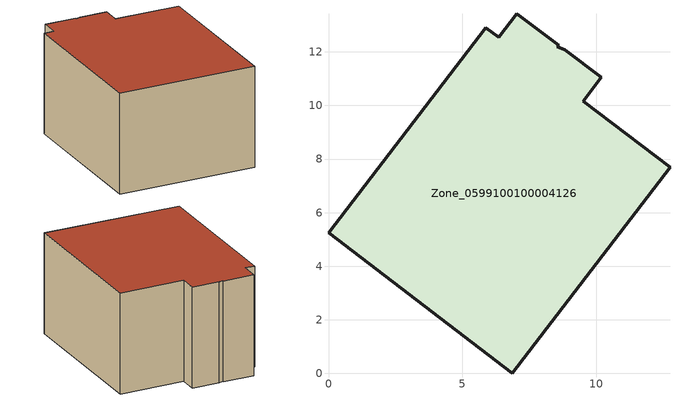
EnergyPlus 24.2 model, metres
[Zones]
Zone_0599100100004126
 floor ground (C_G): 8.54,12.18 8.81,12.08 10.18,11.05 9.51,10.16 12.74,7.7 6.85,0 0,5.24 5.86,12.9 6.35,12.55 7.02,13.43 8.59,12.25 z0
 wall outside (C_F): 6.85,0 12.74,7.7 9.51,10.16 10.18,11.05 8.81,12.08 8.54,12.18 8.59,12.25 7.02,13.43 6.35,12.55 5.86,12.9 0,5.24 6.85,0 z0:6.29
 roof outside (C_R): 10.18,11.05 8.81,12.08 8.54,12.18 8.59,12.25 7.02,13.43 6.35,12.55 5.86,12.9 0,5.24 6.85,0 12.74,7.7 9.51,10.16 z6.29
[BUILDING]
Pand.0599100100004126: North Axis=0; Terrain=City; Loads Convergence Tolerance Value=0.04; Temperature Convergence Tolerance Value=0.4; Solar Distribution=FullExterior; Maximum Number of Warmup Days=25; Minimum Number of Warmup Days=1
[Site:Location]
Rotterdam.The.Hague.AP_ZH_NLD Design_Conditions: Latitude=51.96; Longitude=4.45; Time Zone=1; Elevation=-4.5
[SITE:GROUNDTEMPERATURE:BUILDINGSURFACE]
18, 18, 18, 18, 18, 18, 18, 18, 18, 18, 18, 18
[MATERIAL] Thermal Absorptance=0.9; Solar Absorptance=0.7; Visible Absorptance=0.7
Name | Roughness | Thickness | Conductivity | Density | Specific Heat
G.D.2006-2014 | MediumSmooth | 0.15 | 0.06 | 540 | 1210
F.D.2006-2014 | Rough | 0.3 | 0.12 | 1920 | 840
R.D.2006-2014 | MediumRough | 0.2 | 0.08 | 1500 | 1000
[CONSTRUCTION]
C_G: G.D.2006-2014
C_F: F.D.2006-2014
C_R: R.D.2006-2014
[ZONE]
Zone_0599100100004126: Type=1; Multiplier=1; Ceiling Height=Autocalculate; Volume=Autocalculate; Floor Area=autocalculate; Part of Total Floor Area=Yes
[ZONEINFILTRATION:DESIGNFLOWRATE]
Infil_Zone_0599100100004126: Zone or ZoneList or Space or SpaceList=Zone_0599100100004126; Schedule=AlwaysOn; Design Flow Rate Calculation Method=Flow/Area; Flow Rate per Floor Area=0.0021; Constant Term Coefficient=1; Temperature Term Coefficient=0; Velocity Term Coefficient=0; Velocity Squared Term Coefficient=0
[HVACTEMPLATE:ZONE:IDEALLOADSAIRSYSTEM]
Zone_0599100100004126: Maximum Heating Supply Air Temperature=50; Minimum Cooling Supply Air Temperature=13; Maximum Heating Supply Air Humidity Ratio=0.0156; Minimum Cooling Supply Air Humidity Ratio=0.0077; Heating Limit=NoLimit; Cooling Limit=NoLimit; Dehumidification Control Type=ConstantSensibleHeatRatio; Cooling Sensible Heat Ratio=0.7; Dehumidification Setpoint=60; Humidification Control Type=None; Humidification Setpoint=30; Outdoor Air Method=None; Outdoor Air Flow Rate per Person=0.00944; Outdoor Air Flow Rate per Zone Floor Area=0; Outdoor Air Flow Rate per Zone=0; Demand Controlled Ventilation Type=None; Outdoor Air Economizer Type=NoEconomizer; Heat Recovery Type=None; Sensible Heat Recovery Effectiveness=0.7; Latent Heat Recovery Effectiveness=0.65
[ZONECONTROL:THERMOSTAT]
ThermostatControl_Zone_0599100100004126: Zone or ZoneList=Zone_0599100100004126; Control Type Schedule=DualSetpointControlType; Control 1=Thermostat_Zone_0599100100004126; Temperature Difference Between Cutout And Setpoint=0
[THERMOSTATSETPOINT:DUALSETPOINT]
Thermostat_Zone_0599100100004126: Heating Setpoint Temperature Schedule=HeatingSetpoint_Zone_0599100100004126; Cooling Setpoint Temperature Schedule=CoolingSetpoint_Zone_0599100100004126
[SCHEDULE:COMPACT]
HeatingSetpoint_Zone_0599100100004126: Through: 12/31, For: AllDays, Until: 24:00, 21
CoolingSetpoint_Zone_0599100100004126: Through: 12/31, For: AllDays, Until: 24:00, 24
DualSetpointControlType: Through: 12/31, For: AllDays, Until: 24:00, 4
AlwaysOn: Through: 12/31, For: AllDays, Until: 24:00, 1
